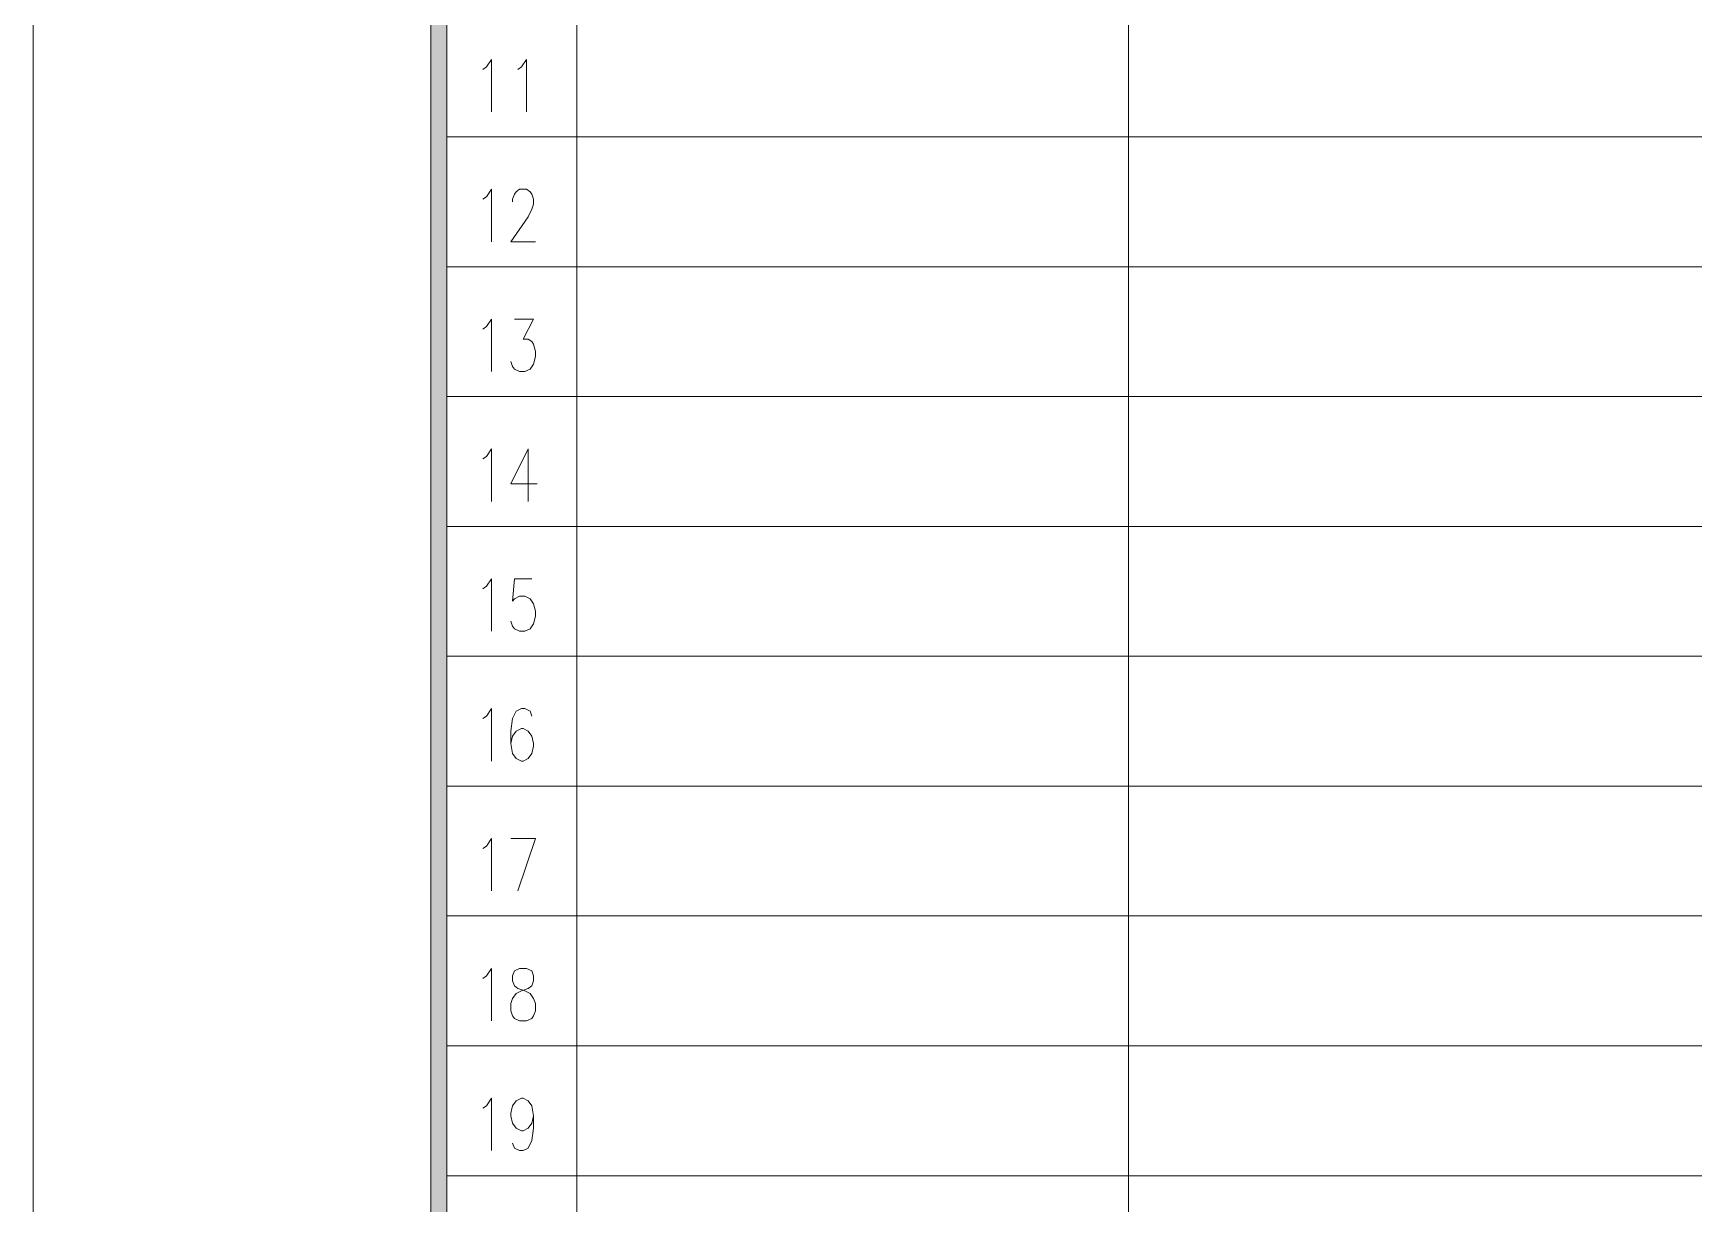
# Model space of a CAD drawing. Header units: millimetres. Extents: x 0 to 207, y 0 to 293.
# Drawn here: x 0 to 100.8, y 76.4 to 147.4 of the extents above; entities that cross this region are included whole.
import ezdxf

# ---------------------------------------------------------------- set-up
doc = ezdxf.new("R2010")
doc.units = ezdxf.units.MM

msp = doc.modelspace()

# ---------------------------------------------------------------- hatches: boundary and pattern name
h = msp.add_hatch(color=0)
h.dxf.hatch_style = 2
h.paths.add_polyline_path([(24.140583, 288.208861), (25.124833, 287.224611), (25.124833, 5.418667), (24.140583, 4.434417)])

# ---------------------------------------------------------------- linework, layer by layer
at = {"color": 0, "lineweight": 0}
for points in [[(0, 0), (206.918278, 0), (206.918278, 292.643278), (0, 292.643278)], [(24.140583, 288.208861), (25.124833, 287.224611), (25.124833, 5.418667), (24.140583, 4.434417)], [(29.534556, 90.674472), (29.217056, 90.522778), (29.111222, 90.219389), (29.111222, 89.916), (29.217056, 89.612611), (29.428722, 89.460917), (29.852056, 89.309222), (30.169556, 89.157528), (30.38475, 88.854139), (30.490583, 88.55075), (30.490583, 88.095667), (30.38475, 87.792278), (30.278917, 87.640583), (29.957889, 87.488889), (29.534556, 87.488889), (29.217056, 87.640583), (29.111222, 87.792278), (29.005389, 88.095667), (29.005389, 88.55075), (29.111222, 88.854139), (29.322889, 89.157528), (29.640389, 89.309222), (30.063722, 89.460917), (30.278917, 89.612611), (30.38475, 89.916), (30.38475, 90.219389), (30.278917, 90.522778), (29.957889, 90.674472)]]:
    msp.add_lwpolyline(points, close=True, dxfattribs=at)
for points in [[(33.009417, 242.637028), (33.009417, 15.889111)], [(66.509194, 242.637028), (66.509194, 15.889111)], [(27.305, 145.245667), (27.516667, 145.397361), (27.837694, 145.852444), (27.837694, 142.666861)], [(29.428722, 145.245667), (29.640389, 145.397361), (29.957889, 145.852444), (29.957889, 142.666861)], [(25.124833, 141.149917), (201.9935, 141.149917)], [(27.305, 137.361083), (27.516667, 137.512778), (27.837694, 137.967861), (27.837694, 134.785806)], [(29.111222, 137.209389), (29.111222, 137.361083), (29.217056, 137.664472), (29.322889, 137.816167), (29.534556, 137.967861), (29.957889, 137.967861), (30.169556, 137.816167), (30.278917, 137.664472), (30.38475, 137.361083), (30.38475, 137.061222), (30.278917, 136.757833), (30.063722, 136.30275), (29.005389, 134.785806), (30.490583, 134.785806)], [(25.124833, 133.265333), (201.9935, 133.265333)], [(27.305, 129.480028), (27.516667, 129.631722), (27.837694, 130.086806), (27.837694, 126.90475)], [(29.217056, 130.086806), (30.38475, 130.086806), (29.746222, 128.87325), (30.063722, 128.87325), (30.278917, 128.721556), (30.38475, 128.569861), (30.490583, 128.114778), (30.490583, 127.811389), (30.38475, 127.356306), (30.169556, 127.052917), (29.852056, 126.90475), (29.534556, 126.90475), (29.217056, 127.052917), (29.111222, 127.204611), (29.005389, 127.508)], [(25.124833, 125.384278), (201.9935, 125.384278)], [(27.305, 121.598972), (27.516667, 121.750667), (27.837694, 122.202222), (27.837694, 119.020167)], [(30.063722, 122.202222), (29.005389, 120.082028), (30.596417, 120.082028)], [(30.063722, 122.202222), (30.063722, 119.020167)], [(25.124833, 117.499694), (201.9935, 117.499694)], [(27.305, 113.714389), (27.516667, 113.866083), (27.837694, 114.321167), (27.837694, 111.139111)], [(30.278917, 114.321167), (29.217056, 114.321167), (29.111222, 112.955917), (29.217056, 113.107611), (29.534556, 113.259306), (29.852056, 113.259306), (30.169556, 113.107611), (30.38475, 112.804222), (30.490583, 112.349139), (30.490583, 112.04575), (30.38475, 111.594194), (30.169556, 111.290806), (29.852056, 111.139111), (29.534556, 111.139111), (29.217056, 111.290806), (29.111222, 111.4425), (29.005389, 111.745889)], [(25.124833, 109.618639), (201.9935, 109.618639)], [(27.305, 105.833333), (27.516667, 105.985028), (27.837694, 106.440111), (27.837694, 103.254528)], [(30.278917, 105.985028), (30.169556, 106.288417), (29.852056, 106.440111), (29.640389, 106.440111), (29.322889, 106.288417), (29.111222, 105.833333), (29.005389, 105.074861), (29.005389, 104.316389), (29.111222, 103.709611), (29.322889, 103.406222), (29.640389, 103.254528), (29.746222, 103.254528), (30.063722, 103.406222), (30.278917, 103.709611), (30.38475, 104.164694), (30.38475, 104.316389), (30.278917, 104.771472), (30.063722, 105.074861), (29.746222, 105.226556), (29.640389, 105.226556), (29.322889, 105.074861), (29.111222, 104.771472), (29.005389, 104.316389)], [(25.124833, 101.734056), (201.9935, 101.734056)], [(27.305, 97.94875), (27.516667, 98.100444), (27.837694, 98.555528), (27.837694, 95.373472)], [(29.005389, 98.555528), (30.490583, 98.555528), (29.428722, 95.373472)], [(25.124833, 93.853), (201.9935, 93.853)], [(27.305, 90.067694), (27.516667, 90.219389), (27.837694, 90.674472), (27.837694, 87.488889)], [(25.124833, 85.971944), (201.9935, 85.971944)], [(27.305, 82.183111), (27.516667, 82.334806), (27.837694, 82.789889), (27.837694, 79.607833)], [(30.38475, 81.728028), (30.278917, 81.276472), (30.063722, 80.973083), (29.746222, 80.821389), (29.640389, 80.821389), (29.322889, 80.973083), (29.111222, 81.276472), (29.005389, 81.728028), (29.005389, 81.879722), (29.111222, 82.334806), (29.322889, 82.638194), (29.640389, 82.789889), (29.746222, 82.789889), (30.063722, 82.638194), (30.278917, 82.334806), (30.38475, 81.728028), (30.38475, 80.973083), (30.278917, 80.214611), (30.063722, 79.759528), (29.746222, 79.607833), (29.534556, 79.607833), (29.217056, 79.759528), (29.111222, 80.062917)], [(25.124833, 78.087361), (201.9935, 78.087361)]]:
    msp.add_lwpolyline(points, dxfattribs=at)

doc.saveas('drawing.dxf')
